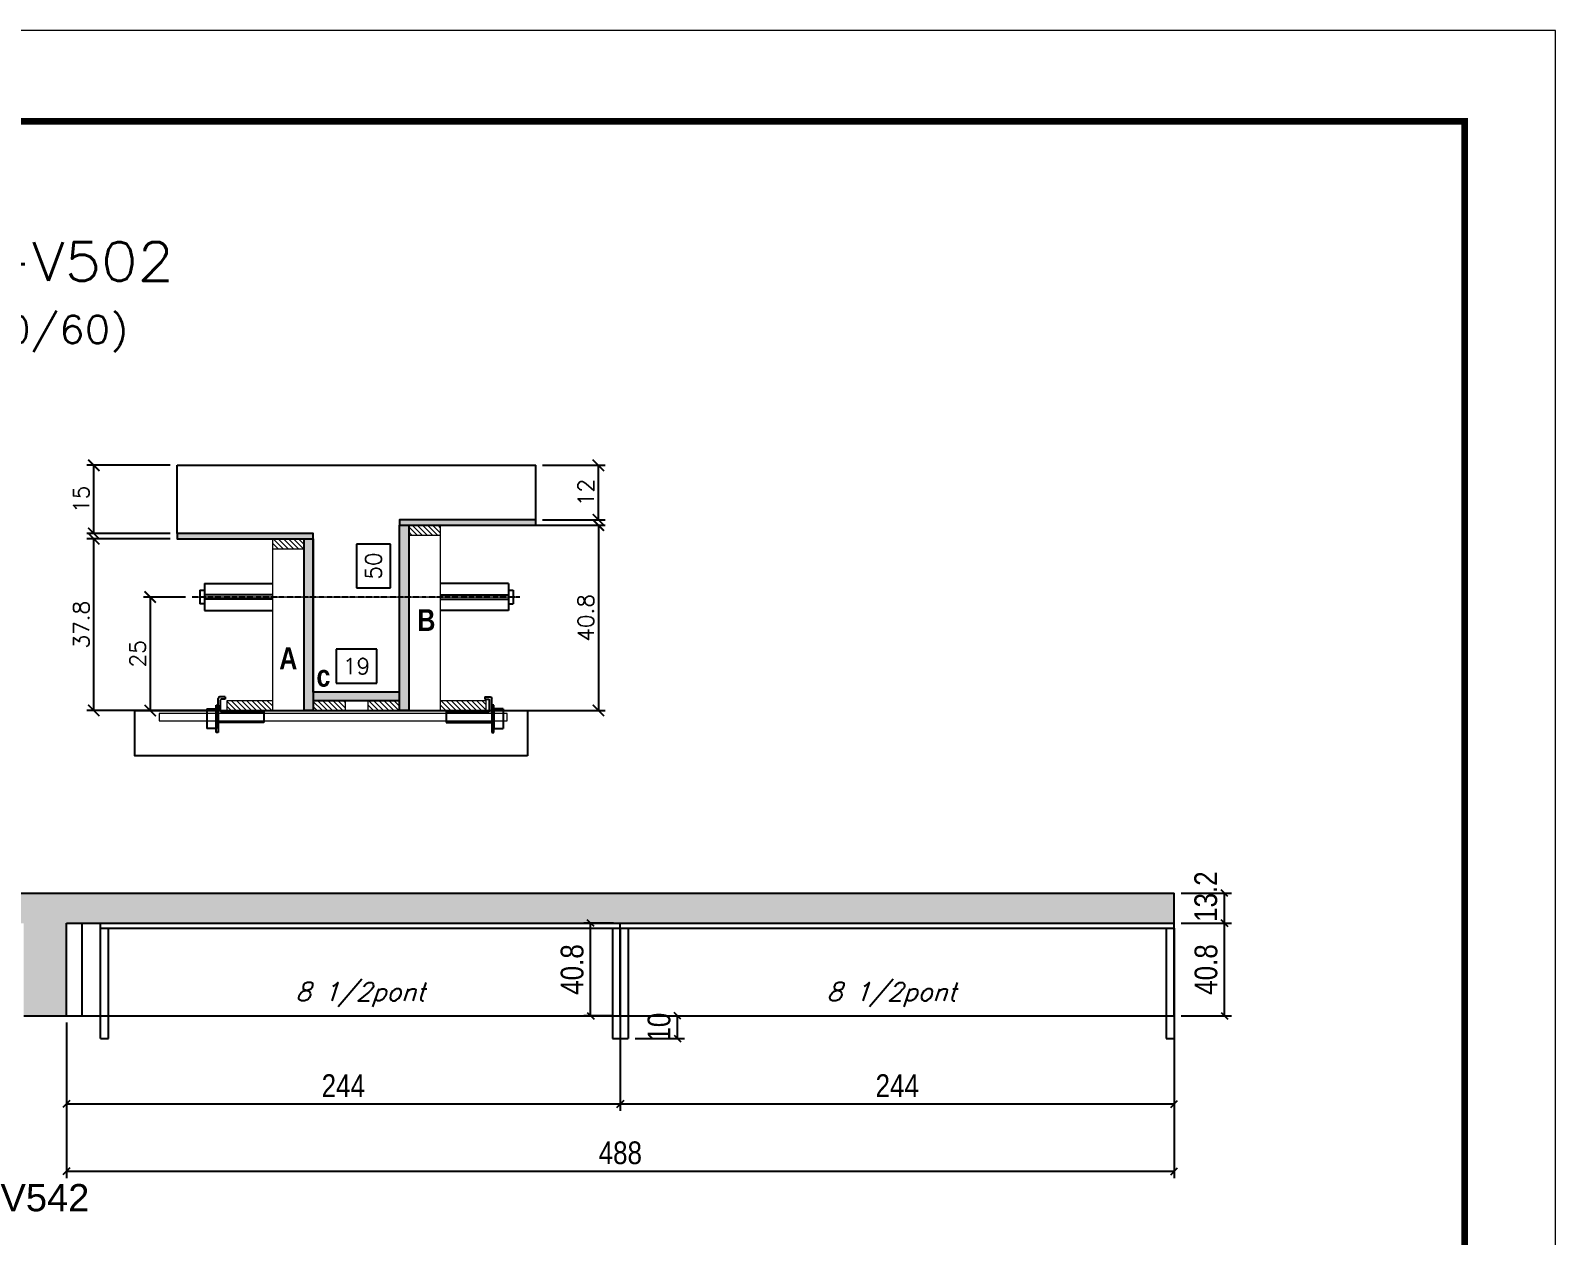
# Model space of a CAD drawing. Extents: x -21493 to -15213, y -12134 to 11887.
# Drawn here: x -19082 to -18410, y 10208 to 10739 of the extents above; entities that cross this region are included whole.
import ezdxf
from ezdxf.enums import TextEntityAlignment as Align

# ---------------------------------------------------------------- set-up
doc = ezdxf.new("R2010")
doc.units = 0
doc.linetypes.add('DASHED', pattern=[0.75, 0.5, -0.25])
doc.linetypes.add('HIDDEN', pattern=[0.375, 0.25, -0.125])
for name, color, linetype in [('5', 5, 'Continuous'), ('barrote', 251, 'Continuous'), ('COTA', 241, 'Continuous'), ('Cota Seção (2x)', 4, 'Continuous'), ('detalhes', 4, 'Continuous'), ('Painéis', 200, 'Continuous'), ('presilha', 1, 'Continuous'), ('SARR_2.2x7', 40, 'Continuous'), ('SARR_3.5x7', 81, 'Continuous'), ('TENSOR', 3, 'Continuous'), ('texto', 7, 'Continuous'), ('Texto de Titulo', 7, 'Continuous'), ('Texto Qtd Sarr', 242, 'Continuous')]:
    doc.layers.add(name, color=color, linetype=linetype)
for name, color, linetype, lineweight in [('CONCRETO', 251, 'Continuous', 25), ('Folhas', 255, 'Continuous', 9), ('Hachura', 251, 'Continuous', 9), ('Madeira', 126, 'Continuous', 18), ('SARRAFO DE PRESSAO', 251, 'DASHED', 9), ('SCO-___-LAJ', 2, 'Continuous', 0), ('Texto Seção', 7, 'Continuous', 15)]:
    doc.layers.add(name, color=color, linetype=linetype, lineweight=lineweight)
doc.styles.add('COTA TECNICA', font='techl___.ttf', dxfattribs={"height": 10})
doc.styles.add('Romans', font='romans.shx')
doc.styles.get("Standard").update_dxf_attribs({"font": 'arial.ttf'})
doc.styles.add('TECNICA', font='techb___.ttf', dxfattribs={"height": 10})
doc.dimstyles.new('Cota Seção (2x)', dxfattribs={"dimtxt": 7, "dimasz": 5, "dimexe": 3, "dimexo": 3, "dimgap": 2, "dimtad": 3, "dimdec": 1, "dimlfac": 0.5, "dimzin": 12, "dimdsep": 46, "dimtxsty": 'Romans', "dimblk": 'ARCHTICK', "dimcen": 0, "dimclrd": 4, "dimclre": 4, "dimclrt": 1, "dimadec": 1, "dimazin": 3, "dimtfac": 1, "dimtdec": 1, "dimtmove": 0, "dimatfit": 3, "dimldrblk": 'OBLIQUE', "dimfxl": 1, "dimtolj": 1, "dimtzin": 12, "dimarcsym": 0})
doc.dimstyles.new('Cota Seção interna', dxfattribs={"dimtxt": 7, "dimasz": 6, "dimexe": 0.18, "dimexo": 2, "dimgap": -4, "dimtad": 3, "dimdec": 1, "dimlfac": 0.5, "dimzin": 12, "dimdsep": 46, "dimtxsty": 'Romans', "dimblk": 'ARCHTICK', "dimcen": 0.09, "dimse1": 1, "dimse2": 1, "dimsd1": 1, "dimsd2": 1, "dimclrd": 180, "dimclre": 5, "dimclrt": 1, "dimadec": 0, "dimazin": 3, "dimtfac": 1, "dimtdec": 1, "dimtofl": 0, "dimtmove": 0, "dimatfit": 3, "dimldrblk": 'ARCHTICK', "dimfxl": 1, "dimtolj": 1, "dimtzin": 0, "dimarcsym": 0})
doc.dimstyles.new('PAINEL', dxfattribs={"dimtxt": 10, "dimasz": 3, "dimexe": 3, "dimexo": 3, "dimgap": 3, "dimtad": 1, "dimdec": 1, "dimzin": 12, "dimdsep": 46, "dimtxsty": 'COTA TECNICA', "dimblk1": 'OBLIQUE', "dimblk2": 'OBLIQUE', "dimsah": 1, "dimcen": 0.9, "dimclrd": 4, "dimclre": 4, "dimclrt": 240, "dimadec": 1, "dimazin": 3, "dimtfac": 1, "dimtdec": 1, "dimtmove": 0, "dimatfit": 3, "dimfxl": 1, "dimtolj": 1, "dimtzin": 12, "dimarcsym": 0})

# ---------------------------------------------------------------- blocks, each defined once
blk = doc.blocks.new('titulo1')
at = {"layer": 'Defpoints', "color": 252, "linetype": 'HIDDEN', "ltscale": 2}
blk.add_line((0, 0), (0, 125), dxfattribs=at)
at = {"layer": 'Defpoints', "style": 'Romans', "oblique": 15}
blk.add_attdef('FOLHA', text='', height=10, dxfattribs=at).set_placement((0, 15.58), align=Align.MIDDLE_CENTER)
at = {"layer": 'Texto Qtd Sarr', "color": 3, "style": 'Romans', "oblique": 15}
for tag, height, p in [('TITULO', 17, (0, 71.45)), ('SEÇÃO', 12, (0, 41.55))]:
    blk.add_attdef(tag, text='', height=height, dxfattribs=at).set_placement(p, align=Align.MIDDLE_CENTER)
blk = doc.blocks.new('_ArchTick')
at = {"color": 0, "linetype": 'ByBlock', "const_width": 0.15}
blk.add_lwpolyline([(-0.5, -0.5), (0.5, 0.5)], dxfattribs=at)
blk = doc.blocks.new('*D1318')
at = {"layer": 'COTA', "color": 4, "lineweight": -2, "transparency": 16777216}
for p, q in [((-19020.09, 10514.74), (-19056.81, 10514.74)), ((-19053.81, 10439.14), (-19053.81, 10514.74)), ((-19002.49, 10439.14), (-19056.81, 10439.14))]:
    blk.add_line(p, q, dxfattribs=at)
at = {"layer": 'Defpoints', "color": 0, "transparency": 16777216}
for p in [(-19053.81, 10514.74), (-19017.09, 10514.74), (-18999.49, 10439.14)]:
    blk.add_point(p, dxfattribs=at)
at = {"layer": 'COTA', "color": 4, "lineweight": -2, "transparency": 16777216, "xscale": 5, "yscale": 5, "zscale": 5}
for p, rotation in [((-19053.81, 10514.74), 90), ((-19053.81, 10439.14), 270)]:
    blk.add_blockref('_ArchTick', p, dxfattribs=dict(at, rotation=rotation))
at = {"layer": 'COTA', "color": 1, "transparency": 16777216, "insert": (-19059.31, 10476.94), "char_height": 7, "attachment_point": 5, "rotation": 90, "style": 'Romans'}
blk.add_mtext('\\A1;37.8', dxfattribs=at)
blk = doc.blocks.new('_Oblique')
at = {"color": 0, "linetype": 'ByBlock', "lineweight": -2}
blk.add_line((-0.5, -0.5), (0.5, 0.5), dxfattribs=at)
blk = doc.blocks.new('*D1319')
at = {"layer": 'COTA', "color": 4, "lineweight": -2, "transparency": 16777216}
for p, q in [((-19020.09, 10547.14), (-19056.81, 10547.14)), ((-19053.81, 10517.14), (-19053.81, 10547.14)), ((-19020.09, 10517.14), (-19056.81, 10517.14))]:
    blk.add_line(p, q, dxfattribs=at)
at = {"layer": 'Defpoints', "color": 0, "transparency": 16777216}
for p in [(-19053.81, 10547.14), (-19017.09, 10547.14), (-19017.09, 10517.14)]:
    blk.add_point(p, dxfattribs=at)
at = {"layer": 'COTA', "color": 4, "lineweight": -2, "transparency": 16777216, "xscale": 5, "yscale": 5, "zscale": 5}
for p, rotation in [((-19053.81, 10547.14), 90), ((-19053.81, 10517.14), 270)]:
    blk.add_blockref('_ArchTick', p, dxfattribs=dict(at, rotation=rotation))
at = {"layer": 'COTA', "color": 1, "transparency": 16777216, "insert": (-19059.31, 10532.14), "char_height": 7, "attachment_point": 5, "rotation": 90, "style": 'Romans'}
blk.add_mtext('\\A1;15', dxfattribs=at)
blk = doc.blocks.new('*D1320')
at = {"layer": 'Cota Seção (2x)', "color": 180, "lineweight": -2, "transparency": 16777216}
for p, q in [((-18923.09, 10512.43), (-18938.09, 10512.43)), ((-18938.09, 10512.43), (-18938.09, 10493.1)), ((-18923.09, 10493.1), (-18923.09, 10512.43)), ((-18938.09, 10493.1), (-18923.09, 10493.1))]:
    blk.add_line(p, q, dxfattribs=at)
at = {"layer": 'Defpoints', "color": 0, "transparency": 16777216}
for p in [(-18957.09, 10547.14), (-18919.09, 10547.14), (-18957.09, 10447.14)]:
    blk.add_point(p, dxfattribs=at)
at = {"layer": 'Cota Seção (2x)', "color": 1, "transparency": 16777216, "insert": (-18930.59, 10502.76), "char_height": 7, "attachment_point": 5, "rotation": 90, "style": 'Romans'}
blk.add_mtext('\\A1;50', dxfattribs=at)
blk = doc.blocks.new('PRESILHA METÁLICA 1')
at = {"layer": 'presilha'}
for p, q in [((12, 21), (8.6, 21)), ((12, 21), (12, 19.5)), ((0, 13), (6, 13)), ((0, 13), (0, 0)), ((6, 15.5), (7.5, 15.5)), ((6, -2.5), (6, 15.5)), ((6, 13), (6, 0)), ((7.5, 10.6), (7.5, 19.9)), ((7.5, 15.5), (7.5, -2.5)), ((9, 11.6), (9, 18.9)), ((12, 19.5), (9.6, 19.5)), ((37.5, 11), (9.6, 11)), ((37.5, 11), (37.5, 4.1)), ((6, 0), (0, 0)), ((37.5, 4.1), (7.5, 4.1)), ((7.5, -2.5), (6, -2.5))]:
    blk.add_line(p, q, dxfattribs=at)
for centre, radius, start, end in [((8.6, 19.9), 1.14, 90, 180), ((9.6, 18.9), 0.57, 90, 180), ((9.6, 11.6), 0.57, 180, 270)]:
    blk.add_arc(centre, radius, start, end, dxfattribs=at)
blk = doc.blocks.new('*D1321')
at = {"layer": 'Cota Seção (2x)', "color": 180, "lineweight": -2, "transparency": 16777216}
for p, q in [((-18929.09, 10466.14), (-18947.09, 10466.14)), ((-18947.09, 10466.14), (-18947.09, 10451.14)), ((-18929.09, 10451.14), (-18929.09, 10466.14)), ((-18947.09, 10451.14), (-18929.09, 10451.14))]:
    blk.add_line(p, q, dxfattribs=at)
at = {"layer": 'Defpoints', "color": 0, "transparency": 16777216}
for p in [(-18957.09, 10447.14), (-18957.09, 10439.14), (-18919.1, 10439.14)]:
    blk.add_point(p, dxfattribs=at)
at = {"layer": 'Cota Seção (2x)', "color": 1, "transparency": 16777216, "insert": (-18938.09, 10458.64), "char_height": 7, "attachment_point": 5, "style": 'Romans'}
blk.add_mtext('\\A1;19', dxfattribs=at)
blk = doc.blocks.new('*D1322')
at = {"layer": 'COTA', "color": 4, "lineweight": -2, "transparency": 16777216}
for p, q in [((-18898.09, 10520.74), (-18828.53, 10520.74)), ((-18831.53, 10520.74), (-18831.53, 10439.14)), ((-18898.09, 10439.14), (-18828.53, 10439.14))]:
    blk.add_line(p, q, dxfattribs=at)
at = {"layer": 'Defpoints', "color": 0, "transparency": 16777216}
for p in [(-18901.09, 10520.74), (-18901.09, 10439.14), (-18831.53, 10439.14)]:
    blk.add_point(p, dxfattribs=at)
at = {"layer": 'COTA', "color": 4, "lineweight": -2, "transparency": 16777216, "xscale": 5, "yscale": 5, "zscale": 5}
for p, rotation in [((-18831.53, 10520.74), 90), ((-18831.53, 10439.14), 270)]:
    blk.add_blockref('_ArchTick', p, dxfattribs=dict(at, rotation=rotation))
at = {"layer": 'COTA', "color": 1, "transparency": 16777216, "insert": (-18837.03, 10479.94), "char_height": 7, "attachment_point": 5, "rotation": 90, "style": 'Romans'}
blk.add_mtext('\\A1;40.8', dxfattribs=at)
blk = doc.blocks.new('*D1323')
at = {"layer": 'COTA', "color": 4, "lineweight": -2, "transparency": 16777216}
for p, q in [((-19013.4, 10489.11), (-19031.95, 10489.11)), ((-19028.95, 10489.11), (-19028.95, 10439.14)), ((-19013.4, 10439.14), (-19031.95, 10439.14))]:
    blk.add_line(p, q, dxfattribs=at)
at = {"layer": 'Defpoints', "color": 0, "transparency": 16777216}
for p in [(-19010.4, 10489.11), (-19028.95, 10439.14), (-19010.4, 10439.14)]:
    blk.add_point(p, dxfattribs=at)
at = {"layer": 'COTA', "color": 4, "lineweight": -2, "transparency": 16777216, "xscale": 5, "yscale": 5, "zscale": 5}
for p, rotation in [((-19028.95, 10489.11), 90), ((-19028.95, 10439.14), 270)]:
    blk.add_blockref('_ArchTick', p, dxfattribs=dict(at, rotation=rotation))
at = {"layer": 'COTA', "color": 1, "transparency": 16777216, "insert": (-19034.45, 10464.12), "char_height": 7, "attachment_point": 5, "rotation": 90, "style": 'Romans'}
blk.add_mtext('\\A1;25', dxfattribs=at)
blk = doc.blocks.new('*D1620')
at = {"layer": 'COTA', "color": 4, "lineweight": -2, "transparency": 16777216}
for p, q in [((-18856.09, 10547.14), (-18828.53, 10547.14)), ((-18831.53, 10523.14), (-18831.53, 10547.14)), ((-18856.09, 10523.14), (-18828.53, 10523.14))]:
    blk.add_line(p, q, dxfattribs=at)
at = {"layer": 'Defpoints', "color": 0, "transparency": 16777216}
for p in [(-18859.09, 10547.14), (-18831.53, 10547.14), (-18859.09, 10523.14)]:
    blk.add_point(p, dxfattribs=at)
at = {"layer": 'COTA', "color": 4, "lineweight": -2, "transparency": 16777216, "xscale": 5, "yscale": 5, "zscale": 5}
for p, rotation in [((-18831.53, 10547.14), 90), ((-18831.53, 10523.14), 270)]:
    blk.add_blockref('_ArchTick', p, dxfattribs=dict(at, rotation=rotation))
at = {"layer": 'COTA', "color": 1, "transparency": 16777216, "insert": (-18837.03, 10535.14), "char_height": 7, "attachment_point": 5, "rotation": 90, "style": 'Romans'}
blk.add_mtext('\\A1;12', dxfattribs=at)
blk = doc.blocks.new('*D1629')
at = {"layer": 'COTA', "color": 4, "lineweight": -2, "ltscale": 25, "transparency": 16777216}
for p, q in [((-19065.87, 10301.64), (-19065.87, 10262.83)), ((-18821.87, 10301.64), (-18821.87, 10262.83)), ((-19065.87, 10265.83), (-18821.87, 10265.83))]:
    blk.add_line(p, q, dxfattribs=at)
at = {"layer": 'Defpoints', "color": 0, "ltscale": 25, "transparency": 16777216}
for p in [(-19065.87, 10304.64), (-18821.87, 10304.64), (-18821.87, 10265.83)]:
    blk.add_point(p, dxfattribs=at)
at = {"layer": 'COTA', "color": 4, "lineweight": -2, "ltscale": 25, "transparency": 16777216, "xscale": 3, "yscale": 3, "zscale": 3, "rotation": 180}
blk.add_blockref('_Oblique', (-19065.87, 10265.83), dxfattribs=at)
at = {"layer": 'COTA', "color": 4, "lineweight": -2, "ltscale": 25, "transparency": 16777216, "xscale": 3, "yscale": 3, "zscale": 3}
blk.add_blockref('_Oblique', (-18821.87, 10265.83), dxfattribs=at)
at = {"layer": 'COTA', "color": 240, "ltscale": 25, "transparency": 16777216, "insert": (-18943.87, 10273.9), "char_height": 10, "attachment_point": 5, "style": 'COTA TECNICA'}
blk.add_mtext('\\A1;244', dxfattribs=at)
blk = doc.blocks.new('*D1630')
at = {"layer": 'COTA', "color": 4, "lineweight": -2, "ltscale": 25, "transparency": 16777216}
for p, q in [((-18821.87, 10301.64), (-18821.87, 10262.83)), ((-18577.87, 10301.64), (-18577.87, 10262.83)), ((-18821.87, 10265.83), (-18577.87, 10265.83))]:
    blk.add_line(p, q, dxfattribs=at)
at = {"layer": 'Defpoints', "color": 0, "ltscale": 25, "transparency": 16777216}
for p in [(-18821.87, 10304.64), (-18577.87, 10304.64), (-18577.87, 10265.83)]:
    blk.add_point(p, dxfattribs=at)
at = {"layer": 'COTA', "color": 4, "lineweight": -2, "ltscale": 25, "transparency": 16777216, "xscale": 3, "yscale": 3, "zscale": 3, "rotation": 180}
blk.add_blockref('_Oblique', (-18821.87, 10265.83), dxfattribs=at)
at = {"layer": 'COTA', "color": 4, "lineweight": -2, "ltscale": 25, "transparency": 16777216, "xscale": 3, "yscale": 3, "zscale": 3}
blk.add_blockref('_Oblique', (-18577.87, 10265.83), dxfattribs=at)
at = {"layer": 'COTA', "color": 240, "ltscale": 25, "transparency": 16777216, "insert": (-18699.87, 10273.9), "char_height": 10, "attachment_point": 5, "style": 'COTA TECNICA'}
blk.add_mtext('\\A1;244', dxfattribs=at)
blk = doc.blocks.new('*D1642')
at = {"layer": 'COTA', "color": 4, "lineweight": -2, "ltscale": 25, "transparency": 16777216}
for p, q in [((-19065.87, 10301.64), (-19065.87, 10233.15)), ((-18577.87, 10301.64), (-18577.87, 10233.15)), ((-19065.87, 10236.15), (-18577.87, 10236.15))]:
    blk.add_line(p, q, dxfattribs=at)
at = {"layer": 'Defpoints', "color": 0, "ltscale": 25, "transparency": 16777216}
for p in [(-19065.87, 10304.64), (-18577.87, 10304.64), (-18577.87, 10236.15)]:
    blk.add_point(p, dxfattribs=at)
at = {"layer": 'COTA', "color": 4, "lineweight": -2, "ltscale": 25, "transparency": 16777216, "xscale": 3, "yscale": 3, "zscale": 3, "rotation": 180}
blk.add_blockref('_Oblique', (-19065.87, 10236.15), dxfattribs=at)
at = {"layer": 'COTA', "color": 4, "lineweight": -2, "ltscale": 25, "transparency": 16777216, "xscale": 3, "yscale": 3, "zscale": 3}
blk.add_blockref('_Oblique', (-18577.87, 10236.15), dxfattribs=at)
at = {"layer": 'COTA', "color": 240, "ltscale": 25, "transparency": 16777216, "insert": (-18821.87, 10244.25), "char_height": 10, "attachment_point": 5, "style": 'COTA TECNICA'}
blk.add_mtext('\\A1;488', dxfattribs=at)
blk = doc.blocks.new('*D1644')
at = {"layer": 'COTA', "color": 4, "lineweight": -2, "ltscale": 25, "transparency": 16777216}
for p, q in [((-18574.87, 10345.44), (-18552.7, 10345.44)), ((-18555.7, 10304.64), (-18555.7, 10345.44)), ((-18574.87, 10304.64), (-18552.7, 10304.64))]:
    blk.add_line(p, q, dxfattribs=at)
at = {"layer": 'Defpoints', "color": 0, "ltscale": 25, "transparency": 16777216}
for p in [(-18577.87, 10345.44), (-18555.7, 10345.44), (-18577.87, 10304.64)]:
    blk.add_point(p, dxfattribs=at)
at = {"layer": 'COTA', "color": 4, "lineweight": -2, "ltscale": 25, "transparency": 16777216, "xscale": 3, "yscale": 3, "zscale": 3}
for p, rotation in [((-18555.7, 10345.44), 90), ((-18555.7, 10304.64), 270)]:
    blk.add_blockref('_Oblique', p, dxfattribs=dict(at, rotation=rotation))
at = {"layer": 'COTA', "color": 240, "ltscale": 25, "transparency": 16777216, "insert": (-18563.82, 10325.04), "char_height": 10, "attachment_point": 5, "rotation": 90, "style": 'COTA TECNICA'}
blk.add_mtext('\\A1;40.8', dxfattribs=at)
blk = doc.blocks.new('*D1645')
at = {"layer": 'COTA', "color": 4, "lineweight": -2, "ltscale": 25, "transparency": 16777216}
for p, q in [((-18574.87, 10358.64), (-18552.7, 10358.64)), ((-18555.7, 10345.44), (-18555.7, 10358.64)), ((-18574.87, 10345.44), (-18552.7, 10345.44))]:
    blk.add_line(p, q, dxfattribs=at)
at = {"layer": 'Defpoints', "color": 0, "ltscale": 25, "transparency": 16777216}
for p in [(-18577.87, 10358.64), (-18555.7, 10358.64), (-18577.87, 10345.44)]:
    blk.add_point(p, dxfattribs=at)
at = {"layer": 'COTA', "color": 4, "lineweight": -2, "ltscale": 25, "transparency": 16777216, "xscale": 3, "yscale": 3, "zscale": 3}
for p, rotation in [((-18555.7, 10358.64), 90), ((-18555.7, 10345.44), 270)]:
    blk.add_blockref('_Oblique', p, dxfattribs=dict(at, rotation=rotation))
at = {"layer": 'COTA', "color": 240, "ltscale": 25, "transparency": 16777216, "insert": (-18563.92, 10357.14), "char_height": 10, "attachment_point": 5, "rotation": 90, "style": 'COTA TECNICA'}
blk.add_mtext('\\A1;13.2', dxfattribs=at)
blk = doc.blocks.new('*D1646')
at = {"layer": 'COTA', "color": 4, "lineweight": -2, "ltscale": 25, "transparency": 16777216}
for p, q in [((-18815.35, 10304.64), (-18793.66, 10304.64)), ((-18796.66, 10294.64), (-18796.66, 10304.64)), ((-18815.35, 10294.64), (-18793.66, 10294.64))]:
    blk.add_line(p, q, dxfattribs=at)
at = {"layer": 'Defpoints', "color": 0, "ltscale": 25, "transparency": 16777216}
for p in [(-18818.35, 10304.64), (-18796.66, 10304.64), (-18818.35, 10294.64)]:
    blk.add_point(p, dxfattribs=at)
at = {"layer": 'COTA', "color": 4, "lineweight": -2, "ltscale": 25, "transparency": 16777216, "xscale": 3, "yscale": 3, "zscale": 3}
for p, rotation in [((-18796.66, 10304.64), 90), ((-18796.66, 10294.64), 270)]:
    blk.add_blockref('_Oblique', p, dxfattribs=dict(at, rotation=rotation))
at = {"layer": 'COTA', "color": 240, "ltscale": 25, "transparency": 16777216, "insert": (-18804.76, 10299.64), "char_height": 10, "attachment_point": 5, "rotation": 90, "style": 'COTA TECNICA'}
blk.add_mtext('\\A1;10', dxfattribs=at)
blk = doc.blocks.new('*D1554')
at = {"layer": 'COTA', "color": 4, "lineweight": -2, "ltscale": 25, "transparency": 16777216}
for p, q in [((-18824.87, 10345.44), (-18837.93, 10345.44)), ((-18834.93, 10304.64), (-18834.93, 10345.44)), ((-18824.87, 10304.64), (-18837.93, 10304.64))]:
    blk.add_line(p, q, dxfattribs=at)
at = {"layer": 'Defpoints', "color": 0, "ltscale": 25, "transparency": 16777216}
for p in [(-18834.93, 10345.44), (-18821.87, 10345.44), (-18821.87, 10304.64)]:
    blk.add_point(p, dxfattribs=at)
at = {"layer": 'COTA', "color": 4, "lineweight": -2, "ltscale": 25, "transparency": 16777216, "xscale": 3, "yscale": 3, "zscale": 3}
for p, rotation in [((-18834.93, 10345.44), 90), ((-18834.93, 10304.64), 270)]:
    blk.add_blockref('_Oblique', p, dxfattribs=dict(at, rotation=rotation))
at = {"layer": 'COTA', "color": 240, "ltscale": 25, "transparency": 16777216, "insert": (-18843.05, 10325.04), "char_height": 10, "attachment_point": 5, "rotation": 90, "style": 'COTA TECNICA'}
blk.add_mtext('\\A1;40.8', dxfattribs=at)
blk = doc.blocks.new('9999999999')
at = {"layer": 'Folhas'}
blk.add_lwpolyline([(98138.98, 34190.21), (99623.98, 34190.21), (99623.98, 35240.21), (98138.98, 35240.21)], close=True, dxfattribs=at)
at = {"layer": 'Folhas', "color": 30, "const_width": 3}
blk.add_lwpolyline([(98213.98, 34230.21), (99583.98, 34230.21), (99583.98, 35200.21), (98213.98, 35200.21)], close=True, dxfattribs=at)

msp = doc.modelspace()

# ---------------------------------------------------------------- hatches: boundary and pattern name
at = {"layer": 'COTA', "linetype": 'ByBlock'}
h = msp.add_hatch(dxfattribs=at)
h.set_pattern_fill('AR-CONC', color=256, scale=0.03)
h.set_pattern_definition([(50, (-161800.6976, -19152.8167), (5.46554007, -0.47817257), [0.5715, -6.2865]), (355, (-161800.6976, -19152.8167), (-1.05730264, 5.73170536), [0.4572, -5.02921753]), (100.4514447, (-161800.242, -19152.8565), (4.40823741, 5.25353256), [0.48570026, -5.34270734]), (46.1842, (-161800.6976, -19151.293), (8.13237123, -1.26126984), [0.85725, -9.42975]), (96.6355576, (-161800.02, -19151.398), (7.12212402, 7.42278374), [0.7285507, -8.01406824]), (351.184151, (-161800.698, -19151.293), (7.122124, 7.42278374), [0.685799, -7.54379196]), (21, (-161799.9356, -19151.6737), (4.54843174, -3.06795595), [0.5715, -6.2865]), (326, (-161799.9356, -19151.6737), (1.85406085, 5.52563898), [0.4572, -5.0292]), (71.451445, (-161799.5566, -19151.9293), (6.40249258, 2.45768307), [0.48570026, -5.34269813]), (37.5, (-161800.6976, -19152.8167), (0.092658098, 2.536651166), [0, -4.96824, 0, -5.1054, 0, -5.04825]), (7.5, (-161800.6976, -19152.8167), (2.004589875, 3.005417245), [0, -2.91084, 0, -4.85394, 0, -1.92405]), (327.5, (-161802.3969, -19152.8167), (4.067717855, -0.17186232), [0, -1.905, 0, -5.9436, 0, -7.8867]), (317.5, (-161803.159, -19152.8167), (4.44387544, 0.76279473), [0, -2.4765, 0, -3.94716, 0, -5.6007])])
h.paths.add_polyline_path([(-19084.63, 10345.44), (-19084.63, 10304.64), (-19065.87, 10304.64), (-19065.87, 10345.44), (-18577.87, 10345.44), (-18577.87, 10358.64), (-19787.85, 10358.64), (-19787.85, 10345.44), (-19562.87, 10345.44), (-19562.87, 10304.64), (-19543.61, 10304.64), (-19543.61, 10345.44)])
at = {"layer": 'Hachura'}
h = msp.add_hatch(color=256, dxfattribs=at)
h.dxf.hatch_style = 1
h.paths.add_polyline_path([(-18859.09, 10520.74), (-18859.09, 10523.14), (-18919.09, 10523.14), (-18919.09, 10520.74)])
h = msp.add_hatch(color=256, dxfattribs=at)
h.dxf.hatch_style = 1
h.paths.add_polyline_path([(-18919.09, 10520.74), (-18915.09, 10520.74), (-18915.09, 10439.14), (-18919.09, 10439.14)])
h = msp.add_hatch(dxfattribs=at)
h.set_pattern_fill('ANSI31', color=256, scale=0.5, angle=270, style=0)
h.set_pattern_definition([(315, (3892.7271, 2213.0917), (1.12253202, 1.12253202), [])])
h.paths.add_polyline_path([(-18901.09, 10516.34), (-18901.09, 10520.74), (-18915.09, 10520.74), (-18915.09, 10516.34)])
h = msp.add_hatch(color=256, dxfattribs=at)
h.dxf.hatch_style = 1
h.paths.add_polyline_path([(-18957.09, 10514.74), (-18957.09, 10517.14), (-19017.09, 10517.14), (-19017.09, 10514.74)])
h = msp.add_hatch(dxfattribs=at)
h.set_pattern_fill('ANSI31', color=256, scale=0.5, angle=270, style=0)
h.set_pattern_definition([(315, (3952.7271, 2207.0917), (1.12253202, 1.12253202), [])])
h.paths.add_polyline_path([(-18961.09, 10510.34), (-18961.09, 10514.74), (-18975.09, 10514.74), (-18975.09, 10510.34)])
h = msp.add_hatch(color=256, dxfattribs=at)
h.dxf.hatch_style = 1
h.paths.add_polyline_path([(-18961.09, 10514.74), (-18957.09, 10514.74), (-18957.09, 10439.14), (-18961.09, 10439.14)])
h = msp.add_hatch(color=256, dxfattribs=at)
h.dxf.hatch_style = 1
h.paths.add_polyline_path([(-18919.1, 10443.54), (-18919.1, 10447.14), (-18957.09, 10447.14), (-18957.09, 10443.54)])
h = msp.add_hatch(dxfattribs=at)
h.set_pattern_fill('ANSI31', color=256, scale=0.5, angle=270, style=0)
h.set_pattern_definition([(315, (3952.7271, 2209.4917), (1.12253202, 1.12253202), [])])
h.paths.add_polyline_path([(-18995.09, 10439.14), (-18995.09, 10443.54), (-18975.09, 10443.54), (-18975.09, 10439.14)])
h = msp.add_hatch(dxfattribs=at)
h.set_pattern_fill('ANSI31', color=256, scale=0.5, angle=270, style=0)
h.set_pattern_definition([(315, (3961.5271, 2209.4917), (1.12253202, 1.12253202), [])])
h.paths.add_polyline_path([(-18957.09, 10439.14), (-18957.09, 10443.54), (-18943.09, 10443.54), (-18943.09, 10439.14)])
h = msp.add_hatch(dxfattribs=at)
h.set_pattern_fill('ANSI31', color=256, scale=0.5, angle=270, style=0)
h.set_pattern_definition([(315, (3961.5292, 2209.4917), (1.12253202, 1.12253202), [])])
h.paths.add_polyline_path([(-18919.1, 10439.14), (-18919.1, 10443.54), (-18933.1, 10443.54), (-18933.1, 10439.14)])
h = msp.add_hatch(dxfattribs=at)
h.set_pattern_fill('ANSI31', color=256, scale=0.5, angle=270, style=0)
h.set_pattern_definition([(315, (3858.7271, 2209.4917), (1.12253202, 1.12253202), [])])
h.paths.add_polyline_path([(-18901.09, 10439.14), (-18901.09, 10443.54), (-18881.09, 10443.54), (-18881.09, 10439.14)])

# ---------------------------------------------------------------- linework, layer by layer
at = {"ltscale": 3}
for p, q in [((-19005.09, 10495.11), (-19005.09, 10483.11)), ((-19005.09, 10495.11), (-18975.09, 10495.11)), ((-18871.09, 10495.11), (-18901.09, 10495.11)), ((-18871.09, 10495.11), (-18871.09, 10483.11)), ((-19007.09, 10492.11), (-19007.09, 10486.11)), ((-19007.09, 10492.11), (-19005.09, 10492.11)), ((-18975.09, 10490.11), (-19005.09, 10490.11)), ((-18975.09, 10488.11), (-19005.09, 10488.11)), ((-18901.09, 10490.11), (-18871.09, 10490.11)), ((-18901.09, 10488.11), (-18871.09, 10488.11)), ((-18871.09, 10492.11), (-18869.09, 10492.11)), ((-18869.09, 10492.11), (-18869.09, 10486.11)), ((-19005.09, 10486.11), (-19007.09, 10486.11)), ((-19005.09, 10483.11), (-18975.09, 10483.11)), ((-18871.09, 10483.11), (-18901.09, 10483.11)), ((-18871.09, 10486.11), (-18869.09, 10486.11))]:
    msp.add_line(p, q, dxfattribs=at)
at = {"layer": 'barrote'}
msp.add_lwpolyline([(-18862.73, 10419.14), (-19035.7, 10419.14), (-19035.7, 10439.14), (-18862.73, 10439.14)], close=True, dxfattribs=at)
at = {"layer": 'CONCRETO'}
for p, q in [((-19017.09, 10517.14), (-19017.09, 10547.14)), ((-19017.09, 10547.14), (-18957.09, 10547.14)), ((-18957.09, 10547.14), (-18957.09, 10547.14)), ((-18957.09, 10547.14), (-18859.09, 10547.14)), ((-18859.09, 10523.14), (-18859.09, 10547.14)), ((-18957.09, 10517.14), (-19017.09, 10517.14)), ((-18957.09, 10447.14), (-18957.09, 10517.14)), ((-18919.1, 10447.14), (-18957.09, 10447.14)), ((-18919.1, 10443.54), (-18919.1, 10447.14)), ((-18919.09, 10443.54), (-18919.1, 10443.54))]:
    msp.add_line(p, q, dxfattribs=at)
at = {"layer": 'COTA', "linetype": 'ByBlock'}
for p, q in [((-19787.85, 10358.64), (-18577.87, 10358.64)), ((-18577.87, 10345.44), (-18577.87, 10358.64)), ((-19084.63, 10304.64), (-19065.87, 10304.64))]:
    msp.add_line(p, q, dxfattribs=at)
at = {"layer": 'Madeira'}
for points in [[(-18901.09, 10516.34), (-18901.09, 10520.74), (-18915.09, 10520.74), (-18915.09, 10516.34)], [(-18901.09, 10520.74), (-18915.09, 10520.74), (-18915.09, 10439.14), (-18901.09, 10439.14)], [(-18961.09, 10510.34), (-18961.09, 10514.74), (-18975.09, 10514.74), (-18975.09, 10510.34)], [(-18961.09, 10514.74), (-18975.09, 10514.74), (-18975.09, 10439.14), (-18961.09, 10439.14)], [(-18995.09, 10439.14), (-18995.09, 10443.54), (-18975.09, 10443.54), (-18975.09, 10439.14)], [(-18957.09, 10439.14), (-18957.09, 10443.54), (-18943.09, 10443.54), (-18943.09, 10439.14)], [(-18919.1, 10439.14), (-18919.1, 10443.54), (-18933.1, 10443.54), (-18933.1, 10439.14)], [(-18901.09, 10439.14), (-18901.09, 10443.54), (-18881.09, 10443.54), (-18881.09, 10439.14)]]:
    msp.add_lwpolyline(points, close=True, dxfattribs=at)
at = {"layer": 'Painéis'}
for p, q in [((-19065.87, 10345.44), (-18577.87, 10345.44)), ((-19065.87, 10304.64), (-18577.87, 10304.64))]:
    msp.add_line(p, q, dxfattribs=at)
at = {"layer": 'Painéis', "ltscale": 25}
for p, q in [((-19065.87, 10304.64), (-19065.87, 10345.44)), ((-18821.87, 10304.64), (-18821.87, 10345.44)), ((-18577.87, 10304.64), (-18577.87, 10345.44))]:
    msp.add_line(p, q, dxfattribs=at)
at = {"layer": 'Painéis'}
for points in [[(-18859.09, 10520.74), (-18859.09, 10523.14), (-18919.09, 10523.14), (-18919.09, 10520.74)], [(-18919.09, 10520.74), (-18915.09, 10520.74), (-18915.09, 10439.14), (-18919.09, 10439.14)], [(-18957.09, 10514.74), (-18957.09, 10517.14), (-19017.09, 10517.14), (-19017.09, 10514.74)], [(-18961.09, 10514.74), (-18957.09, 10514.74), (-18957.09, 10439.14), (-18961.09, 10439.14)], [(-18919.1, 10443.54), (-18919.1, 10447.14), (-18957.09, 10447.14), (-18957.09, 10443.54)]]:
    msp.add_lwpolyline(points, close=True, dxfattribs=at)
at = {"layer": 'SARR_2.2x7', "linetype": 'Continuous'}
for p, q in [((-19058.87, 10304.64), (-19058.87, 10345.44)), ((-19050.87, 10343.24), (-18821.87, 10343.24)), ((-18821.87, 10343.24), (-18577.87, 10343.24))]:
    msp.add_line(p, q, dxfattribs=at)
at = {"layer": 'SARR_3.5x7'}
for p, q in [((-19050.87, 10294.64), (-19050.87, 10345.44)), ((-19047.37, 10294.64), (-19047.37, 10343.24)), ((-18825.37, 10343.24), (-18825.37, 10294.64)), ((-18821.87, 10343.24), (-18821.87, 10294.64)), ((-18818.35, 10343.24), (-18818.35, 10294.64)), ((-18581.37, 10343.24), (-18581.37, 10294.64)), ((-18577.87, 10343.24), (-18577.87, 10294.64)), ((-19050.87, 10294.64), (-19047.37, 10294.64)), ((-18825.37, 10294.64), (-18818.35, 10294.64)), ((-18581.37, 10294.64), (-18577.87, 10294.64))]:
    msp.add_line(p, q, dxfattribs=at)
at = {"layer": 'SCO-___-LAJ', "color": 1}
msp.add_lwpolyline([(-18871.73, 10437.8), (-19025.04, 10437.8), (-19025.04, 10434.6), (-18871.73, 10434.6)], close=True, dxfattribs=at)
at = {"layer": 'TENSOR', "linetype": 'HIDDEN', "ltscale": 0.5}
msp.add_line((-18866.09, 10489.11), (-19010.4, 10489.11), dxfattribs=at)

# ---------------------------------------------------------------- block references
at = {"layer": 'presilha', "yscale": 0.6666666666666666, "zscale": 0.6666666666666666}
for p, xscale in [((-19003.96, 10431.17), 0.6666666666666666), ((-18873.52, 10431.17), -0.6666666666666666)]:
    msp.add_blockref('PRESILHA METÁLICA 1', p, dxfattribs=dict(at, xscale=xscale))
at = {"layer": 'SARRAFO DE PRESSAO', "color": 6, "linetype": 'ByBlock'}
msp.add_blockref('9999999999', (-118033.89, -24501.55), dxfattribs=at)
at = {"layer": 'Texto Seção'}
ref = msp.add_blockref('titulo1', (-19091.44, 10549.45), dxfattribs=at)
ref.add_attrib('TITULO', 'V501-V502', dxfattribs={"layer": 'Texto de Titulo', "color": 7, "height": 17, "style": 'Romans', "width": 1.1}).set_placement((-19091.44, 10636.95), align=Align.MIDDLE_CENTER)
ref.add_attrib('SEÇÃO', '(19x50/60)', dxfattribs={"layer": 'Texto de Titulo', "color": 7, "height": 12, "style": 'Romans', "width": 1.1}).set_placement((-19091.44, 10606.95), align=Align.MIDDLE_CENTER)

# ---------------------------------------------------------------- texts
at = {"layer": '5', "linetype": 'Continuous'}
msp.add_text('V542', height=12, rotation=0.00004, dxfattribs=at).set_placement((-19094.9, 10218.56))
at = {"layer": 'detalhes', "style": 'TECNICA'}
for s, p in [('B', (-18911.26, 10474.17)), ('A', (-18972.1, 10457.33)), ('c', (-18955.71, 10449.63))]:
    msp.add_text(s, height=9.6, dxfattribs=at).set_placement(p)
at = {"layer": 'texto', "color": 2, "char_height": 8, "attachment_point": 5, "style": 'Romans'}
for insert in [(-18936.47, 10313.92), (-18702.45, 10313.92)]:
    msp.add_mtext('{\\Q19;\\C256;8 1/2pont}', dxfattribs=dict(at, insert=insert))

# ---------------------------------------------------------------- dimensions: what is measured, and where the dimension line sits
at = {"layer": 'COTA'}
for base, p1, p2, picture, middle in [((-19053.81, 10547.14), (-19017.09, 10517.14), (-19017.09, 10547.14), '*D1319', (-19059.31, 10532.14)), ((-18831.53, 10547.14), (-18859.09, 10523.14), (-18859.09, 10547.14), '*D1620', (-18837.03, 10535.14)), ((-18831.53, 10439.14), (-18901.09, 10520.74), (-18901.09, 10439.14), '*D1322', (-18837.03, 10479.94)), ((-19053.81, 10514.74), (-18999.49, 10439.14), (-19017.09, 10514.74), '*D1318', (-19059.31, 10476.94)), ((-19028.95, 10439.14), (-19010.4, 10489.11), (-19010.4, 10439.14), '*D1323', (-19034.45, 10464.12))]:
    dim = msp.add_linear_dim(base=base, p1=p1, p2=p2, angle=90, dimstyle='Cota Seção (2x)', dxfattribs=at)
    dim.commit()
    dim.dimension.update_dxf_attribs({"geometry": picture, "text_midpoint": middle})
at = {"layer": 'COTA', "ltscale": 25}
dim = msp.add_linear_dim(base=(-18555.7, 10358.64), p1=(-18577.87, 10345.44), p2=(-18577.87, 10358.64), angle=90, dimstyle='PAINEL', override={"dimtmove": 1}, dxfattribs=at)
dim.commit()
dim.dimension.update_dxf_attribs({"geometry": '*D1645', "text_midpoint": (-18555.7, 10357.14), "dimtype": 160})
for base, p1, p2, picture, middle in [((-18834.93, 10345.44), (-18821.87, 10304.64), (-18821.87, 10345.44), '*D1554', (-18843.05, 10325.04)), ((-18555.7, 10345.44), (-18577.87, 10304.64), (-18577.87, 10345.44), '*D1644', (-18563.82, 10325.04))]:
    dim = msp.add_linear_dim(base=base, p1=p1, p2=p2, angle=90, dimstyle='PAINEL', dxfattribs=at)
    dim.commit()
    dim.dimension.update_dxf_attribs({"geometry": picture, "text_midpoint": middle})
dim = msp.add_linear_dim(base=(-18796.66, 10304.64), p1=(-18818.35, 10294.64), p2=(-18818.35, 10304.64), angle=90, dimstyle='PAINEL', dxfattribs=at)
dim.commit()
dim.dimension.update_dxf_attribs({"geometry": '*D1646', "text_midpoint": (-18796.66, 10299.64), "dimtype": 160})
dim = msp.add_linear_dim(base=(-18821.87, 10265.83), p1=(-19065.87, 10304.64), p2=(-18821.87, 10304.64), dimstyle='PAINEL', dxfattribs=at)
dim.commit()
dim.dimension.update_dxf_attribs({"geometry": '*D1629', "text_midpoint": (-18943.87, 10265.83), "dimtype": 160})
for base, p1, picture, middle in [((-18577.87, 10236.15), (-19065.87, 10304.64), '*D1642', (-18821.87, 10244.25)), ((-18577.87, 10265.83), (-18821.87, 10304.64), '*D1630', (-18699.87, 10273.9))]:
    dim = msp.add_linear_dim(base=base, p1=p1, p2=(-18577.87, 10304.64), dimstyle='PAINEL', dxfattribs=at)
    dim.commit()
    dim.dimension.update_dxf_attribs({"geometry": picture, "text_midpoint": middle})
at = {"layer": 'Cota Seção (2x)'}
for base, p1, p2, angle, picture, middle in [((-18919.09, 10547.14), (-18957.09, 10447.14), (-18957.09, 10547.14), 90, '*D1320', (-18919.09, 10502.76)), ((-18957.09, 10447.14), (-18919.1, 10439.14), (-18957.09, 10439.14), 180, '*D1321', (-18938.09, 10447.14))]:
    dim = msp.add_linear_dim(base=base, p1=p1, p2=p2, angle=angle, dimstyle='Cota Seção interna', dxfattribs=at)
    dim.commit()
    dim.dimension.update_dxf_attribs({"geometry": picture, "text_midpoint": middle, "dimtype": 160})

doc.saveas('drawing.dxf')
